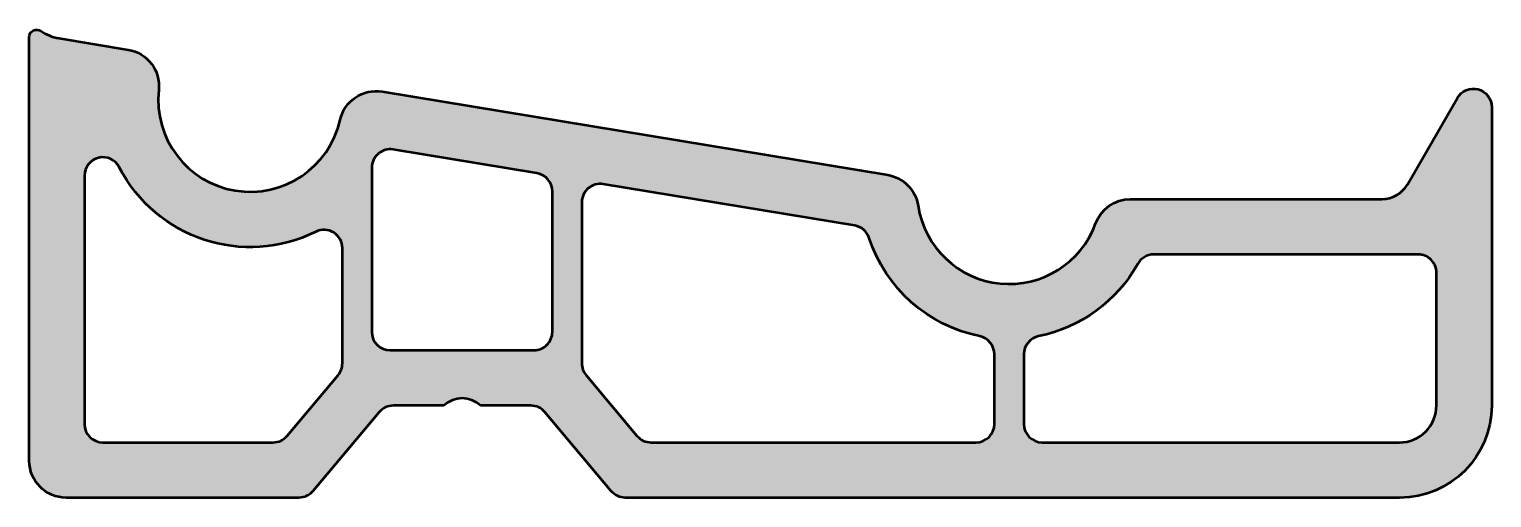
# Model space of a CAD drawing. Extents: x 0 to 39.7, y 0 to 12.7.
import ezdxf

# ---------------------------------------------------------------- set-up
doc = ezdxf.new("R2010")
doc.units = 0
doc.layers.add('0S-Alu contour', color=7, linetype='Continuous', lineweight=50)
doc.layers.add('0S-Alu hatch', color=252, linetype='Continuous', lineweight=25)

# ---------------------------------------------------------------- blocks, each defined once
blk = doc.blocks.new('267900__514C1B7A_4847_43C1_940B_B4D68E7FC688_')
at = {"layer": '0S-Alu hatch'}
h = blk.add_hatch(color=256, dxfattribs=at)
edge = h.paths.add_edge_path()
edge.add_arc((0.9953728352051705, 13.6521206764129), 1.200000000000382, 235.3805281290408, 260.6398091980961)
edge.add_line((0.8002042940315085, 12.46809819329146), (2.682376549024169, 12.15785001939149))
edge.add_ellipse((2.519736098046101, 11.17116461679055), major_axis=(-1.000000000000061, 0), ratio=1, start_angle=173.9125060244129, end_angle=260.6398091980928, ccw=False)
edge.add_arc((5.9999999999999, 10.79999999999999), 2.499999999999934, 173.9125060244013, 347.3671123717715)
edge.add_ellipse((9.41526985633405, 10.03453817311683), major_axis=(-1.000000000000063, 0), ratio=1, start_angle=260.6398091980848, end_angle=347.36711237176814, ccw=False)
edge.add_line((9.577910307312253, 11.02122357571774), (23.30266293989411, 8.758901713204256))
edge.add_ellipse((23.14002248891595, 7.772216310603399), major_axis=(-0.9999999999999971, 0), ratio=1, start_angle=188.6730204667814, end_angle=260.6398091980869, ccw=False)
edge.add_arc((26.59999999999989, 8.299999999999914), 2.49999999999995, 188.6730204667813, 339.9489574334955)
edge.add_ellipse((29.8878564445546, 7.100000000000008), major_axis=(-1, 0), ratio=1, start_angle=269.9999999999996, end_angle=339.9489574334954, ccw=False)
edge.add_line((29.88785644455461, 8.100000000000009), (36.71739384248444, 8.099999999999955))
edge.add_arc((36.71739384248442, 8.899999999999809), 0.7999999999998533, 270.0000000000021, 330.0000000000063)
edge.add_line((37.41021416551188, 8.499999999999957), (38.76698729810765, 10.84999999999992))
edge.add_ellipse((39.19999999999986, 10.59999999999998), major_axis=(-0.4999999999999599, 0), ratio=1, start_angle=180, end_angle=330.00000000000415, ccw=False)
edge.add_line((39.69999999999981, 10.59999999999998), (39.69999999999981, 2.49999999999996))
edge.add_ellipse((37.19999999999986, 2.499999999999903), major_axis=(-2.499999999999942, 0), ratio=1, start_angle=90.00000000000131, end_angle=180, ccw=False)
edge.add_line((37.19999999999992, -3.91e-14), (16.18090290702047, 1.95e-14))
edge.add_ellipse((16.18090290702049, 0.4999999999999896), major_axis=(-0.49999999999997, 0), ratio=1, start_angle=40.00000000000239, end_angle=89.9999999999971, ccw=False)
edge.add_line((15.79788068546104, 0.1786061951567232), (13.99986839248173, 2.321393804843341))
edge.add_arc((13.61684617092236, 2.000000000000017), 0.4999999999999428, 40.00000000001363, 90.00000000000713)
edge.add_line((13.6168461709223, 2.49999999999996), (12.24999999999982, 2.499999999999989))
edge.add_arc((11.74999999999982, 1.974973046007311), 0.7250195186467946, 46.39865004840968, 133.6013499515903)
edge.add_line((11.24999999999982, 2.499999999999989), (9.88315382907733, 2.499999999999989))
edge.add_arc((9.883153829077333, 1.999999999999868), 0.5000000000001208, 90.0000000000004, 139.9999999999937)
edge.add_line((9.500131607517787, 2.321393804843257), (7.702119314538595, 0.1786061951566609))
edge.add_ellipse((7.319097092979173, 0.4999999999999507), major_axis=(-0.4999999999999616, 0), ratio=1, start_angle=89.99999999999272, end_angle=139.9999999999934, ccw=False)
edge.add_line((7.319097092979109, -1.07e-14), (0.9999999999997619, -1.07e-14))
edge.add_ellipse((0.9999999999997733, 0.9999999999999445), major_axis=(-0.9999999999999551, 0), ratio=1, start_angle=0, end_angle=89.99999999999937, ccw=False)
edge.add_line((-1.812e-13, 0.9999999999999449), (-1.812e-13, 12.49999999999996))
edge.add_ellipse((0.1999999999997484, 12.49999999999998), major_axis=(-0.1999999999999296, 0), ratio=1, start_angle=235.3805281290399, end_angle=360, ccw=False)
edge = h.paths.add_edge_path()
edge.add_arc((16.88036439425304, 1.999999999999999), 0.5000000000000668, 219.9999999999863, 269.999999999985)
edge.add_line((16.88036439425291, 1.499999999999932), (25.69999999999981, 1.499999999999989))
edge.add_arc((25.69999999999981, 1.999999999999989), 0.5, 270, 360)
edge.add_line((26.19999999999981, 1.999999999999989), (26.19999999999981, 3.890918462990217))
edge.add_arc((25.69999999999979, 3.890918462990217), 0.5000000000000178, 0, 78.4630409671806)
edge.add_ellipse((26.5999999999952, 8.29999999998902), major_axis=(-3.999999999988368, 0), ratio=1, start_angle=18.257330365903215, end_angle=78.46304096721809, ccw=False)
edge.add_arc((22.3265342634798, 6.890216116258455), 0.5000000000113703, 18.25733036558082, 80.63980919779874)
edge.add_line((22.4078544889732, 7.383558817569696), (15.58132022548902, 8.50881171814395))
edge.add_arc((15.49999999999986, 8.015469016843431), 0.5000000000001008, 80.63980919807912, 180)
edge.add_line((14.99999999999976, 8.015469016843486), (14.99999999999982, 3.645054225940238))
edge.add_arc((15.50000000000024, 3.645054225940238), 0.5000000000004228, 180, 219.9999999999728)
edge.add_line((15.11697777844027, 3.323660421096878), (16.49734217269342, 1.678606195156778))
edge = h.paths.add_edge_path()
edge.add_ellipse((26.60000000000021, 8.299999999999201), major_axis=(-3.999999999998969, 0), ratio=1, start_angle=101.53695903281499, end_angle=150.7324224024686, ccw=False)
edge.add_arc((27.49999999999998, 3.890918462990327), 0.5000000000001553, 101.5369590328128, 180)
edge.add_line((26.99999999999982, 3.890918462990327), (26.99999999999982, 2.000000000000017))
edge.add_arc((27.49999999999982, 2.000000000000017), 0.5, 180, 270)
edge.add_line((27.49999999999982, 1.500000000000017), (37.19999999999975, 1.49999999999996))
edge.add_arc((37.19999999999979, 2.500000000000031), 1.000000000000071, 269.9999999999976, 360)
edge.add_line((38.19999999999986, 2.500000000000031), (38.19999999999981, 6.10000000000004))
edge.add_arc((37.69999999999982, 6.100000000000026), 0.4999999999999858, 0, 90.0000000000016)
edge.add_line((37.6999999999998, 6.600000000000012), (30.52555728527794, 6.600000000000012))
edge.add_arc((30.52555728527794, 6.099999999999397), 0.5000000000006147, 90, 150.7324224024691)
edge = h.paths.add_edge_path()
edge.add_ellipse((5.999999999999683, 10.7999999999999), major_axis=(-3.99999999999982, 0), ratio=1, start_angle=27.266044450730703, end_angle=116.3877999612418, ccw=False)
edge.add_arc((1.999999999999786, 8.738447187191325), 0.4999999999999686, 27.26604445072916, 180)
edge.add_line((1.499999999999818, 8.738447187191325), (1.499999999999818, 2.000000000000046))
edge.add_arc((1.999999999999822, 1.999999999999992), 0.5000000000000036, 180, 269.9999999999931)
edge.add_line((1.999999999999761, 1.499999999999989), (6.619635605746726, 1.499999999999989))
edge.add_arc((6.619635605746712, 1.999999999999957), 0.499999999999969, 270.0000000000017, 320.0000000000063)
edge.add_line((7.002657827306212, 1.678606195156749), (8.383022221559361, 3.323660421097304))
edge.add_arc((7.999999999999833, 3.645054225940506), 0.4999999999999864, 320.0000000000089, 360)
edge.add_line((8.499999999999819, 3.645054225940506), (8.499999999999819, 6.768871125850683))
edge.add_arc((7.999999999999651, 6.768871125850619), 0.500000000000167, 0, 116.3877999612494)
edge = h.paths.add_edge_path()
edge.add_arc((13.69999999999986, 8.312172313546736), 0.500000000000057, 0, 80.63980919808633)
edge.add_line((13.78132022548896, 8.80551501484722), (9.881320225488924, 9.44837215770433))
edge.add_arc((9.79999999999984, 8.95502945640389), 0.5000000000000107, 80.6398091980867, 180)
edge.add_line((9.29999999999983, 8.955029456403896), (9.29999999999983, 4.499999999999955))
edge.add_arc((9.799999999999795, 4.499999999999955), 0.4999999999999645, 180, 269.9999999999976)
edge.add_line((9.799999999999773, 3.999999999999989), (13.69999999999981, 3.999999999999989))
edge.add_arc((13.69999999999983, 4.500000000000019), 0.5000000000000302, 269.9999999999969, 360)
edge.add_line((14.19999999999986, 4.499999999999989), (14.19999999999992, 8.312172313546736))
at = {"layer": '0S-Alu contour', "color": 7}
for points in [[(-1.812e-13, 0.9999999999999449), (-1.812e-13, 12.49999999999996)], [(0.8002042940315085, 12.46809819329146), (2.682376549024169, 12.15785001939149)], [(9.577910307312253, 11.02122357571774), (23.30266293989411, 8.758901713204256)], [(37.41021416551188, 8.499999999999957), (38.76698729810765, 10.84999999999992)], [(39.69999999999981, 10.59999999999998), (39.69999999999981, 2.49999999999996)], [(13.78132022548896, 8.80551501484722), (9.881320225488924, 9.44837215770433)], [(1.499999999999818, 8.738447187191325), (1.499999999999818, 2.000000000000046)], [(9.29999999999983, 8.955029456403896), (9.29999999999983, 4.499999999999955)], [(22.4078544889732, 7.383558817569696), (15.58132022548902, 8.50881171814395)], [(14.19999999999986, 4.499999999999989), (14.19999999999992, 8.312172313546736)], [(14.99999999999976, 8.015469016843486), (14.99999999999982, 3.645054225940238)], [(29.88785644455461, 8.100000000000009), (36.71739384248444, 8.099999999999955)], [(8.499999999999819, 3.645054225940506), (8.499999999999819, 6.768871125850683)], [(37.6999999999998, 6.600000000000012), (30.52555728527794, 6.600000000000012)], [(38.19999999999986, 2.500000000000031), (38.19999999999981, 6.10000000000004)], [(9.799999999999773, 3.999999999999989), (13.69999999999981, 3.999999999999989)], [(26.19999999999981, 1.999999999999989), (26.19999999999981, 3.890918462990217)], [(26.99999999999982, 3.890918462990327), (26.99999999999982, 2.000000000000017)], [(7.002657827306212, 1.678606195156749), (8.383022221559361, 3.323660421097304)], [(15.11697777844027, 3.323660421096878), (16.49734217269342, 1.678606195156778)], [(11.24999999999982, 2.499999999999989), (9.88315382907733, 2.499999999999989)], [(13.6168461709223, 2.49999999999996), (12.24999999999982, 2.499999999999989)], [(9.500131607517787, 2.321393804843257), (7.702119314538595, 0.1786061951566609)], [(15.79788068546104, 0.1786061951567232), (13.99986839248173, 2.321393804843341)], [(1.999999999999761, 1.499999999999989), (6.619635605746726, 1.499999999999989)], [(16.88036439425291, 1.499999999999932), (25.69999999999981, 1.499999999999989)], [(27.49999999999982, 1.500000000000017), (37.19999999999975, 1.49999999999996)], [(37.19999999999992, -3.91e-14), (16.18090290702047, 1.95e-14)], [(7.319097092979109, -1.07e-14), (0.9999999999997619, -1.07e-14)]]:
    blk.add_lwpolyline(points, dxfattribs=at)
at = {"layer": '0S-Alu contour', "color": 7, "extrusion": (0, 0, -1)}
for centre, radius, start, end in [((-0.1999999999997484, 12.49999999999998), 0.1999999999999296, 0, 124.6194718709601), ((-2.519736098046101, 11.17116461679055), 1.000000000000061, 99.3601908019072, 186.0874939755872), ((-39.19999999999986, 10.59999999999998), 0.4999999999999599, 29.99999999999583, 180), ((-9.41526985633405, 10.03453817311683), 1.000000000000063, 12.63288762823184, 99.3601908019152), ((-5.999999999999683, 10.7999999999999), 3.99999999999982, 243.6122000387582, 332.7339555492693), ((-23.14002248891595, 7.772216310603399), 0.9999999999999971, 99.36019080191313, 171.3269795332186), ((-29.8878564445546, 7.100000000000008), 1, 20.05104256650456, 90.0000000000004), ((-26.5999999999952, 8.29999999998902), 3.999999999988368, 281.5369590327819, 341.7426696340968), ((-26.60000000000021, 8.299999999999201), 3.999999999998969, 209.2675775975315, 258.463040967185), ((-37.19999999999986, 2.499999999999903), 2.499999999999943, 180, 269.9999999999987), ((-0.9999999999997733, 0.9999999999999445), 0.9999999999999551, 270.0000000000007, 0), ((-7.319097092979173, 0.4999999999999507), 0.4999999999999616, 220.0000000000067, 270.0000000000073), ((-16.18090290702049, 0.4999999999999896), 0.49999999999997, 270.0000000000029, 319.9999999999977)]:
    blk.add_arc(centre, radius, start, end, dxfattribs=at)
at = {"layer": '0S-Alu contour', "color": 7}
for centre, radius, start, end in [((0.9953728352051705, 13.6521206764129), 1.200000000000382, 235.3805281290408, 260.6398091980961), ((5.9999999999999, 10.79999999999999), 2.499999999999934, 173.9125060244013, 347.3671123717715), ((1.999999999999786, 8.738447187191325), 0.4999999999999686, 27.26604445072916, 180), ((9.79999999999984, 8.95502945640389), 0.5000000000000107, 80.6398091980867, 180), ((13.69999999999986, 8.312172313546736), 0.500000000000057, 0, 80.63980919808633), ((15.49999999999986, 8.015469016843431), 0.5000000000001008, 80.63980919807912, 180), ((36.71739384248442, 8.899999999999809), 0.7999999999998533, 270.0000000000021, 330.0000000000063), ((26.59999999999989, 8.299999999999914), 2.49999999999995, 188.6730204667813, 339.9489574334955), ((7.999999999999651, 6.768871125850619), 0.500000000000167, 0, 116.3877999612494), ((22.3265342634798, 6.890216116258455), 0.5000000000113703, 18.25733036558082, 80.63980919779874), ((30.52555728527794, 6.099999999999397), 0.5000000000006147, 90, 150.7324224024691), ((37.69999999999982, 6.100000000000026), 0.4999999999999858, 0, 90.0000000000016), ((9.799999999999795, 4.499999999999955), 0.4999999999999645, 180, 269.9999999999976), ((13.69999999999983, 4.500000000000019), 0.5000000000000302, 269.9999999999969, 0), ((25.69999999999979, 3.890918462990217), 0.5000000000000178, 0, 78.4630409671806), ((27.49999999999998, 3.890918462990327), 0.5000000000001553, 101.5369590328128, 180), ((7.999999999999833, 3.645054225940506), 0.4999999999999864, 320.0000000000089, 0), ((15.50000000000024, 3.645054225940238), 0.5000000000004228, 180, 219.9999999999728), ((9.883153829077333, 1.999999999999868), 0.5000000000001208, 90.0000000000004, 139.9999999999937), ((11.74999999999982, 1.974973046007311), 0.7250195186467946, 46.39865004840968, 133.6013499515903), ((13.61684617092236, 2.000000000000017), 0.4999999999999428, 40.00000000001363, 90.00000000000713), ((37.19999999999979, 2.500000000000031), 1.000000000000071, 269.9999999999976, 0), ((1.999999999999822, 1.999999999999992), 0.5000000000000036, 180, 269.9999999999931), ((25.69999999999981, 1.999999999999989), 0.5, 270, 0), ((27.49999999999982, 2.000000000000017), 0.5, 180, 270), ((6.619635605746712, 1.999999999999957), 0.499999999999969, 270.0000000000017, 320.0000000000063), ((16.88036439425304, 1.999999999999999), 0.5000000000000668, 219.9999999999863, 269.999999999985)]:
    blk.add_arc(centre, radius, start, end, dxfattribs=at)
blk = doc.blocks.new('267900__9B24C8FA_9166_4DF8_8002_1863124638FB_')
at = {"layer": '0S-Alu contour', "color": 7}
blk.add_blockref('267900__514C1B7A_4847_43C1_940B_B4D68E7FC688_', (0, 0), dxfattribs=at)

msp = doc.modelspace()

# ---------------------------------------------------------------- block references
at = {"layer": '0S-Alu contour', "color": 7}
msp.add_blockref('267900__9B24C8FA_9166_4DF8_8002_1863124638FB_', (0, 0), dxfattribs=at)

doc.saveas('drawing.dxf')
